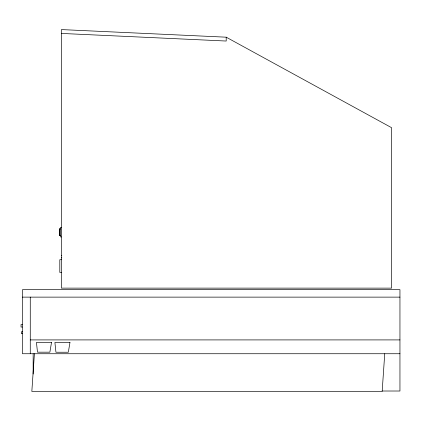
<?xml version="1.0" encoding="UTF-8"?>
<svg xmlns="http://www.w3.org/2000/svg" width="421" height="421" viewBox="0 0 421 421"><rect width="100%" height="100%" fill="white"/><g stroke="black" fill="none" stroke-linecap="round" stroke-linejoin="round"><path stroke-width="0.63" d="M34.411 353.735L31.833 391.425L382.163 391.425L384.741 353.735M61.398 227.361L60.54 227.361L60.54 236.949L61.398 236.949M60.54 228.956L59.472 228.956L59.472 235.271L60.54 235.271M61.398 255.668L61.798 255.668M61.398 257.831L61.798 257.831M61.398 259.72L59.808 259.72L59.808 272.429L61.398 272.429M22.466 297.126L399.95 297.126M22.329 324.533L21.05 324.533L21.05 327.033L22.329 327.033M22.602 331.753L21.403 331.753L21.403 333.695L22.602 333.695M30.27 339.91L399.95 339.91M399.95 353.735L22.466 353.735L22.466 289.685L399.95 289.685L399.95 391.014L382.2 391.014M226.203 37.185L61.398 29.575L61.398 288.127L391.598 288.127L391.598 127.7L226.203 37.185L226.203 41.037L61.398 33.427M59.708 228.956L59.708 235.271M59.566 228.85L59.566 235.376M33.154 353.735L33.154 374.006M30.27 297.126L30.27 353.735M51.515 342.42L49.873 352.182L37.485 352.182L36.448 342.42L51.515 342.42M69.97 342.473L68.328 352.235L55.94 352.235L54.904 342.473L69.97 342.473"/></g></svg>
